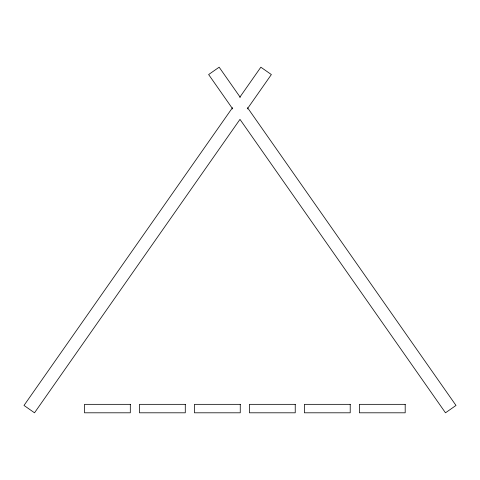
<?xml version="1.0" encoding="UTF-8"?>
<svg xmlns="http://www.w3.org/2000/svg" width="480" height="480" viewBox="0 0 480 480"><rect width="100%" height="100%" fill="white"/><g stroke="black" fill="none" stroke-linecap="round" stroke-linejoin="round"><path stroke-width="0.72" d="M232.476 107.706L24 405.444L34.518 412.806L239.982 119.37L445.482 412.806L456 405.444L247.524 107.706M239.784 97.272L260.85 67.194L271.362 74.556L247.29 108.93M240.216 97.272L219.15 67.194L208.638 74.556L232.71 108.93M130.308 404.34L84.492 404.34L84.492 412.806L130.308 412.806L130.308 404.34M185.286 404.34L139.47 404.34L139.47 412.806L185.286 412.806L185.286 404.34M240.258 404.34L194.448 404.34L194.448 412.806L240.258 412.806L240.258 404.34M295.236 404.34L249.426 404.34L249.426 412.806L295.236 412.806L295.236 404.34M350.214 404.34L304.398 404.34L304.398 412.806L350.214 412.806L350.214 404.34M405.192 404.34L359.376 404.34L359.376 412.806L405.192 412.806L405.192 404.34"/></g></svg>
